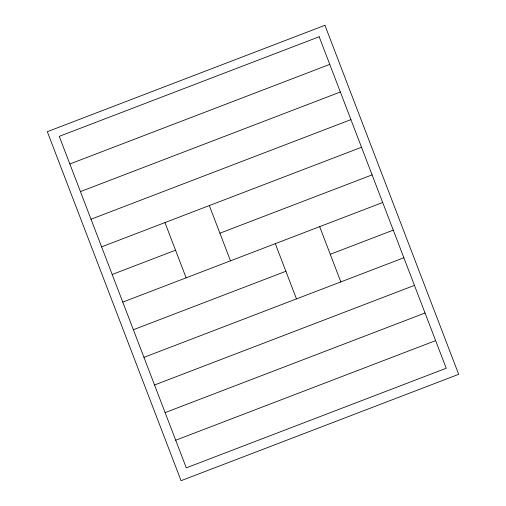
<?xml version="1.0" encoding="UTF-8"?>
<svg xmlns="http://www.w3.org/2000/svg" width="506" height="506" viewBox="0 0 506 506"><rect width="100%" height="100%" fill="white"/><g stroke="black" fill="none" stroke-linecap="round" stroke-linejoin="round"><path stroke-width="0.76" d="M69.841 163.988L329.76 64.382M80.429 191.61L340.348 92.003M91.017 219.237L350.936 119.631M101.598 246.858L361.518 147.252M112.187 274.486L175.544 250.204M219.908 233.203L372.106 174.88M122.775 302.107L382.694 202.501M133.363 329.735L285.884 271.279M330.247 254.284L393.282 230.129M143.944 357.356L403.864 257.75M154.532 384.984L414.452 285.378M165.12 412.605L425.04 312.999M175.702 440.233L435.622 340.627M319.659 226.656L340.835 281.905M275.296 243.658L296.472 298.907M209.32 205.581L230.489 260.83M164.956 222.583L186.126 277.832M324.934 25.3L47.317 131.686L181.066 480.7L458.683 374.313L324.934 25.3M319.178 36.755L59.259 136.361L186.29 467.854L446.21 368.248L319.178 36.755"/></g></svg>
